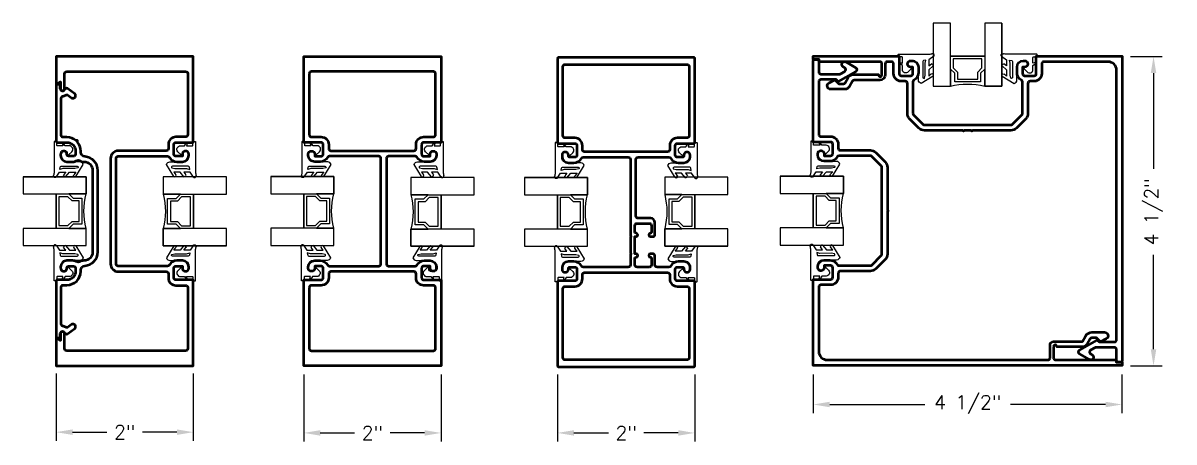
# Model space of a CAD drawing. Extents: x 0 to 139, y -24 to 89.
# Drawn here: x 33.079 to 37.272, y -4.443 to -2.919 of the extents above; entities that cross this region are included whole.
import ezdxf

# ---------------------------------------------------------------- set-up
doc = ezdxf.new("R2010")
doc.units = 0
doc.header["$MEASUREMENT"] = 0
doc.layers.get('Defpoints').update_dxf_attribs({"linetype": 'CONTINUOUS'})
for name, color, linetype in [('R-Anno-Dims', 3, 'CONTINUOUS'), ('R-Det1', 4, 'CONTINUOUS'), ('R-Det2', 2, 'CONTINUOUS'), ('R-Otln', 1, 'CONTINUOUS'), ('R-Pat1', 5, 'CONTINUOUS')]:
    doc.layers.add(name, color=color, linetype=linetype)
doc.styles.get("Standard").update_dxf_attribs({"font": 'simplex'})
doc.dimstyles.new('1-4size', dxfattribs={"dimtxt": 0.05, "dimasz": 0.06, "dimexe": 0.03125, "dimexo": 0.03125, "dimgap": 0.03125, "dimtad": 0, "dimdec": 5, "dimlfac": 4, "dimzin": 4, "dimdsep": 46, "dimlunit": 5, "dimtxsty": 'Standard', "dimcen": 0, "dimclrd": 256, "dimclre": 256, "dimclrt": 256, "dimadec": 0, "dimazin": 1, "dimtfac": 1, "dimtdec": 5, "dimtofl": 0, "dimtmove": 0, "dimatfit": 3, "dimfxl": 1, "dimfrac": 2, "dimtolj": 1, "dimtzin": 4, "dimarcsym": 0})

# ---------------------------------------------------------------- blocks, each defined once
blk = doc.blocks.new('*D181')
at = {"layer": 'Defpoints', "color": 0}
for p in [(35.026, -4.1659), (35.526, -4.1659), (35.526, -4.4101)]:
    blk.add_point(p, dxfattribs=at)
at = {"layer": 'R-Anno-Dims', "lineweight": -2}
for p, q in [((35.026, -4.1972), (35.026, -4.4413)), ((35.526, -4.1972), (35.526, -4.4413)), ((35.086, -4.4101), (35.2115, -4.4101)), ((35.466, -4.4101), (35.3406, -4.4101))]:
    blk.add_line(p, q, dxfattribs=at)
at = {"layer": 'R-Anno-Dims'}
for points in [[(35.086, -4.4001), (35.086, -4.4201), (35.026, -4.4101)], [(35.466, -4.4001), (35.466, -4.4201), (35.526, -4.4101)]]:
    blk.add_solid(points, dxfattribs=at)
at = {"layer": 'R-Anno-Dims', "insert": (35.276, -4.4101), "char_height": 0.05, "attachment_point": 5}
blk.add_mtext('\\A1;2"', dxfattribs=at)
blk = doc.blocks.new('*D182')
at = {"layer": 'Defpoints', "color": 0}
for p in [(34.1017, -4.1659), (34.6017, -4.1659), (34.6017, -4.4101)]:
    blk.add_point(p, dxfattribs=at)
at = {"layer": 'R-Anno-Dims', "lineweight": -2}
for p, q in [((34.1017, -4.1972), (34.1017, -4.4413)), ((34.6017, -4.1972), (34.6017, -4.4413)), ((34.1617, -4.4101), (34.2871, -4.4101)), ((34.5417, -4.4101), (34.4163, -4.4101))]:
    blk.add_line(p, q, dxfattribs=at)
at = {"layer": 'R-Anno-Dims'}
for points in [[(34.1617, -4.4001), (34.1617, -4.4201), (34.1017, -4.4101)], [(34.5417, -4.4001), (34.5417, -4.4201), (34.6017, -4.4101)]]:
    blk.add_solid(points, dxfattribs=at)
at = {"layer": 'R-Anno-Dims', "insert": (34.3517, -4.4101), "char_height": 0.05, "attachment_point": 5}
blk.add_mtext('\\A1;2"', dxfattribs=at)
blk = doc.blocks.new('*D189')
at = {"layer": 'Defpoints', "color": 0}
for p in [(37.0825, -3.0409), (37.1974, -3.0409), (37.0825, -4.1659)]:
    blk.add_point(p, dxfattribs=at)
at = {"layer": 'R-Anno-Dims', "lineweight": -2}
for p, q in [((37.1138, -3.0409), (37.2286, -3.0409)), ((37.1974, -3.1009), (37.1974, -3.4496)), ((37.1974, -4.1059), (37.1974, -3.7621)), ((37.1138, -4.1659), (37.2286, -4.1659))]:
    blk.add_line(p, q, dxfattribs=at)
at = {"layer": 'R-Anno-Dims'}
for points in [[(37.1874, -3.1009), (37.2074, -3.1009), (37.1974, -3.0409)], [(37.1874, -4.1059), (37.2074, -4.1059), (37.1974, -4.1659)]]:
    blk.add_solid(points, dxfattribs=at)
at = {"layer": 'R-Anno-Dims', "insert": (37.1974, -3.6059), "char_height": 0.05, "attachment_point": 5, "rotation": 90}
blk.add_mtext('\\A1;4 1/2"', dxfattribs=at)
blk = doc.blocks.new('*D190')
at = {"layer": 'Defpoints', "color": 0}
for p in [(35.9579, -4.1659), (37.0825, -4.1659), (37.0825, -4.3067)]:
    blk.add_point(p, dxfattribs=at)
at = {"layer": 'R-Anno-Dims', "lineweight": -2}
for p, q in [((35.9579, -4.1972), (35.9579, -4.3379)), ((37.0825, -4.1972), (37.0825, -4.3379)), ((36.0179, -4.3067), (36.364, -4.3067)), ((37.0225, -4.3067), (36.6765, -4.3067))]:
    blk.add_line(p, q, dxfattribs=at)
at = {"layer": 'R-Anno-Dims'}
for points in [[(36.0179, -4.2967), (36.0179, -4.3167), (35.9579, -4.3067)], [(37.0225, -4.2967), (37.0225, -4.3167), (37.0825, -4.3067)]]:
    blk.add_solid(points, dxfattribs=at)
at = {"layer": 'R-Anno-Dims', "insert": (36.5202, -4.3067), "char_height": 0.05, "attachment_point": 5}
blk.add_mtext('\\A1;4 1/2"', dxfattribs=at)
blk = doc.blocks.new('*D219')
at = {"layer": 'Defpoints', "color": 0}
for p in [(33.1994, -4.1632), (33.6994, -4.1632), (33.6994, -4.4073)]:
    blk.add_point(p, dxfattribs=at)
at = {"layer": 'R-Anno-Dims', "lineweight": -2}
for p, q in [((33.1994, -4.1944), (33.1994, -4.4386)), ((33.6994, -4.1944), (33.6994, -4.4386)), ((33.2594, -4.4073), (33.3848, -4.4073)), ((33.6394, -4.4073), (33.514, -4.4073))]:
    blk.add_line(p, q, dxfattribs=at)
at = {"layer": 'R-Anno-Dims'}
for points in [[(33.2594, -4.3973), (33.2594, -4.4173), (33.1994, -4.4073)], [(33.6394, -4.3973), (33.6394, -4.4173), (33.6994, -4.4073)]]:
    blk.add_solid(points, dxfattribs=at)
at = {"layer": 'R-Anno-Dims', "insert": (33.4494, -4.4073), "char_height": 0.05, "attachment_point": 5}
blk.add_mtext('\\A1;2"', dxfattribs=at)
blk = doc.blocks.new('P2728 compress')
at = {"layer": 'R-Det2'}
for points in [[(175.978, 42.937), (176.028, 42.864), (176.119, 42.864), (176.088, 42.905)], [(176.117, 42.931), (176.175, 42.864), (176.267, 42.864), (176.235, 42.902)]]:
    blk.add_lwpolyline(points, dxfattribs=at)
blk.add_lwpolyline([(176.266, 42.927), (176.372, 42.753, -0.301952), (176.324, 42.713), (176.124, 42.713, 0.414214), (176.044, 42.633), (176.044, 42.594, 0.388879), (176.081, 42.554), (176.097, 42.553, 0.440011), (176.14, 42.593), (176.14, 42.607, -0.668179), (176.157, 42.614), (176.206, 42.566, -0.668179), (176.17, 42.48), (176.111, 42.48), (176.083, 42.441, -0.836323), (176.069, 42.447), (176.078, 42.48), (175.994, 42.48, 0.414214), (175.988, 42.474), (175.988, 42.424, -0.414214), (175.982, 42.418), (175.954, 42.418, -0.414214), (175.948, 42.424), (175.948, 42.862, 0.083245), (175.94, 42.911), (175.94, 42.911)], format="xyb", dxfattribs=at)
at = {"layer": 'R-Det2', "lineweight": 25}
blk.add_lwpolyline([(176.039, 42.79, 0.372312), (176.054, 42.778), (176.284, 42.778, 0.668179), (176.295, 42.803), (176.252, 42.812), (176.078, 42.811), (176.034, 42.824)], format="xyb", close=True, dxfattribs=at)
at = {"layer": 'R-Det2', "ltscale": 0.1}
for centre, radius, start, end in [((175.962, 42.92), 0.0237, 22.2345, 202.2345), ((176.117, 42.901), 0.0297, 90, 171.5397), ((176.251, 42.914), 0.0199, 40.2978, 220.2978)]:
    blk.add_arc(centre, radius, start, end, dxfattribs=at)

msp = doc.modelspace()

# ---------------------------------------------------------------- linework, layer by layer
at = {"layer": 'R-Det1', "lineweight": 50}
msp.add_lwpolyline([(33.2760783, -3.7881367, 0.145286571), (33.2592033, -3.7831867), (33.2391283, -3.7831867, 0.415053763), (33.2158783, -3.8064367), (33.2158783, -3.8105617, 1.012901092), (33.2391283, -3.8102617), (33.2391283, -3.8081867, -0.414213562), (33.2441283, -3.8031867), (33.2626283, -3.8031867, -0.416132723), (33.2703783, -3.8109367), (33.2703783, -3.8221867, -0.414213562), (33.2391283, -3.8534367), (33.2043783, -3.8534367, 0.414213562), (33.1993783, -3.8584367), (33.1993783, -4.0619367, 0.414213562), (33.2018783, -4.0644367), (33.2071283, -4.0644367, 0.412903226), (33.2148783, -4.0566867), (33.2148783, -4.0486867, -0.669038966), (33.2281033, -4.0431867), (33.2345223, -4.0496227, 0.372650912), (33.241049, -4.0501019), (33.2672533, -4.0305867, 0.238328156), (33.2703783, -4.0243867), (33.2703783, -4.0235617, 0.615742841), (33.2554033, -4.0160367), (33.2414783, -4.0264117, -0.3082191), (33.2371783, -4.0265367, 0.121337447), (33.2251283, -4.0222867, -0.384292738), (33.2181283, -4.0145867), (33.2181283, -3.8796867, -0.416670611), (33.2256283, -3.8721867), (33.2391283, -3.8721867, 0.414213562), (33.2891283, -3.8221867), (33.2891283, -3.8173431, -0.398640607), (33.3038, -3.8018652, 0.398640607), (33.3511283, -3.7519367), (33.3511283, -3.4549367, 0.398640607), (33.3038, -3.4050081, -0.398640607), (33.2891283, -3.3895302), (33.2891283, -3.3846867, 0.178683048), (33.2771353, -3.3521987), (33.2771353, -3.3466797), (33.2716163, -3.3466797, 0.178683048), (33.2391283, -3.3346867), (33.2256283, -3.3346867, -0.413333333), (33.2181283, -3.3271867), (33.2181283, -3.1922617, -0.384292738), (33.2251283, -3.1845617, 0.125027091), (33.2371783, -3.1803117, -0.3082191), (33.2414783, -3.1804367), (33.2554033, -3.1908117, 0.615742841), (33.2703783, -3.1832867), (33.2703783, -3.1824867, 0.239176885), (33.2672533, -3.1762617), (33.2410439, -3.1567647, 0.372121531), (33.2345241, -3.1572409), (33.2281033, -3.1636617, -0.667873573), (33.2148783, -3.1581867), (33.2148783, -3.1501867, 0.416132723), (33.2071283, -3.1424367), (33.2018783, -3.1424367, 0.414213562), (33.1993783, -3.1449367), (33.1993783, -3.3484367, 0.414213562), (33.2043783, -3.3534367), (33.2391283, -3.3534367, -0.414213562), (33.2703783, -3.3846867), (33.2703783, -3.3959367, -0.412903226), (33.2626283, -3.4036867), (33.2441283, -3.4036867, -0.414213562), (33.2391283, -3.3986867), (33.2391283, -3.3965867, 1.011839456), (33.2158783, -3.3963117), (33.2158783, -3.4004367, 0.413978903), (33.2391283, -3.4236867), (33.2592033, -3.4236867, 0.143865672), (33.2760783, -3.4187117, -0.292539715), (33.2844533, -3.4187117, 0.142565659), (33.3012672, -3.4236864, -0.412912468), (33.3323783, -3.4549361), (33.3323783, -3.7519368, -0.413515847), (33.3012027, -3.7831867, 0.143455795), (33.2844533, -3.7881367, -0.292539715)], format="xyb", close=True, dxfattribs=at)
at = {"layer": 'R-Det2'}
for points in [[(36.6450143, -2.9191038), (36.5825143, -2.9191038), (36.5825143, -3.1489039), (36.6450143, -3.1489039), (36.6450143, -2.9191038), (36.6450143, -3.1489039), (36.5825143, -3.1489039), (36.5825143, -3.0864039), (36.5670143, -3.1019039), (36.5670143, -3.1331539), (36.4730143, -3.1331539), (36.4730143, -3.1019039), (36.4575143, -3.0864039), (36.4575143, -3.0394039), (36.5825143, -3.0394039), (36.4575143, -3.0394039), (36.4575143, -2.9191038), (36.3950143, -2.9191038), (36.3950143, -3.1489039), (36.4575143, -3.1489039), (36.4575143, -3.0864039), (36.4575143, -3.1489039, -0.123310184), (36.5825143, -3.1489039, 1.56900442)], [(33.0789531, -3.4784103), (33.0789531, -3.5409103), (33.3087532, -3.5409103), (33.3087532, -3.4784103), (33.0789531, -3.4784103), (33.3087532, -3.4784103), (33.3087532, -3.5409103), (33.2462532, -3.5409103), (33.2617532, -3.5564103), (33.2930032, -3.5564103), (33.2930032, -3.6504103), (33.2617532, -3.6504103), (33.2462532, -3.6659103), (33.1992532, -3.6659103), (33.1992532, -3.5409103), (33.1992532, -3.6659103), (33.0789531, -3.6659103), (33.0789531, -3.7284103), (33.3087532, -3.7284103), (33.3087532, -3.6659103), (33.2462532, -3.6659103), (33.3087532, -3.6659103, -0.123310184), (33.3087532, -3.5409103, 1.56900442)], [(33.8198033, -3.7290517), (33.8198034, -3.6665517), (33.5900032, -3.6665517), (33.5900032, -3.7290517), (33.8198034, -3.7290517), (33.5900032, -3.7290517), (33.5900032, -3.6665517), (33.6525032, -3.6665517), (33.6370032, -3.6510517), (33.6057532, -3.6510517), (33.6057532, -3.5570517), (33.6370032, -3.5570517), (33.6525032, -3.5415517), (33.6995032, -3.5415517), (33.6995032, -3.6665517), (33.6995032, -3.5415517), (33.8198034, -3.5415517), (33.8198034, -3.4790517), (33.5900032, -3.4790517), (33.5900032, -3.5415517), (33.6525032, -3.5415517), (33.5900032, -3.5415517, -0.123310184), (33.5900032, -3.6665517, 1.56900442)], [(33.9812637, -3.4777977), (33.9812637, -3.5402977), (34.2110638, -3.5402977), (34.2110638, -3.4777977), (33.9812637, -3.4777977), (34.2110638, -3.4777977), (34.2110638, -3.5402977), (34.1485638, -3.5402977), (34.1640638, -3.5557977), (34.1953138, -3.5557977), (34.1953138, -3.6497977), (34.1640638, -3.6497977), (34.1485638, -3.6652977), (34.1015638, -3.6652977), (34.1015638, -3.5402977), (34.1015638, -3.6652977), (33.9812637, -3.6652977), (33.9812637, -3.7277977), (34.2110638, -3.7277977), (34.2110638, -3.6652977), (34.1485638, -3.6652977), (34.2110638, -3.6652977, -0.123310184), (34.2110638, -3.5402977, 1.56900442)], [(35.6464597, -3.7301398), (35.6464597, -3.6676398), (35.4166596, -3.6676398), (35.4166596, -3.7301398), (35.6464597, -3.7301398), (35.4166596, -3.7301398), (35.4166596, -3.6676398), (35.4791596, -3.6676398), (35.4636596, -3.6521398), (35.4324096, -3.6521398), (35.4324096, -3.5581398), (35.4636596, -3.5581398), (35.4791596, -3.5426398), (35.5261596, -3.5426398), (35.5261596, -3.6676398), (35.5261596, -3.5426398), (35.6464597, -3.5426398), (35.6464597, -3.4801398), (35.4166596, -3.4801398), (35.4166596, -3.5426398), (35.4791596, -3.5426398), (35.4166596, -3.5426398, -0.123310184), (35.4166596, -3.6676398, 1.56900442)], [(35.8376037, -3.4765153), (35.8376037, -3.5390153), (36.0674038, -3.5390153), (36.0674038, -3.4765153), (35.8376037, -3.4765153), (36.0674038, -3.4765153), (36.0674038, -3.5390153), (36.0049038, -3.5390153), (36.0204038, -3.5545153), (36.0516538, -3.5545153), (36.0516538, -3.6485153), (36.0204038, -3.6485153), (36.0049038, -3.6640153), (35.9579038, -3.6640153), (35.9579038, -3.5390153), (35.9579038, -3.6640153), (35.8376037, -3.6640153), (35.8376037, -3.7265153), (36.0674038, -3.7265153), (36.0674038, -3.6640153), (36.0049038, -3.6640153), (36.0674038, -3.6640153, -0.123310184), (36.0674038, -3.5390153, 1.56900442)], [(34.7221139, -3.7309577), (34.7221139, -3.6684577), (34.4923138, -3.6684577), (34.4923138, -3.7309577), (34.7221139, -3.7309577), (34.4923138, -3.7309577), (34.4923138, -3.6684577), (34.5548138, -3.6684577), (34.5393138, -3.6529577), (34.5080638, -3.6529577), (34.5080638, -3.5589577), (34.5393138, -3.5589577), (34.5548138, -3.5434577), (34.6018138, -3.5434577), (34.6018138, -3.6684577), (34.6018138, -3.5434577), (34.7221139, -3.5434577), (34.7221139, -3.4809577), (34.4923138, -3.4809577), (34.4923138, -3.5434577), (34.5548138, -3.5434577), (34.4923138, -3.5434577, -0.123310184), (34.4923138, -3.6684577, 1.56900442)], [(34.9056095, -3.480958), (34.9056094, -3.543458), (35.1354096, -3.543458), (35.1354096, -3.480958), (34.9056094, -3.480958), (35.1354096, -3.480958), (35.1354096, -3.543458), (35.0729096, -3.543458), (35.0884096, -3.558958), (35.1196596, -3.558958), (35.1196596, -3.652958), (35.0884096, -3.652958), (35.0729096, -3.668458), (35.0259096, -3.668458), (35.0259096, -3.543458), (35.0259096, -3.668458), (34.9056094, -3.668458), (34.9056094, -3.730958), (35.1354096, -3.730958), (35.1354096, -3.668458), (35.0729096, -3.668458), (35.1354096, -3.668458, -0.123310184), (35.1354096, -3.543458, 1.56900442)]]:
    msp.add_lwpolyline(points, format="xyb", dxfattribs=at)
for points in [[(36.5725143, -3.0494039), (36.4675143, -3.0494039), (36.4675143, -3.0822618), (36.4830143, -3.0977618), (36.4830143, -3.1231539), (36.5570143, -3.1231539), (36.5570143, -3.0977618), (36.5725143, -3.0822618), (36.5725143, -3.0494039)], [(33.2092532, -3.5509103), (33.2092532, -3.6559103), (33.2421111, -3.6559103), (33.2576111, -3.6404103), (33.2830032, -3.6404103), (33.2830032, -3.5664103), (33.2576111, -3.5664103), (33.2421111, -3.5509103), (33.2092532, -3.5509103)], [(33.6895032, -3.6565517), (33.6895032, -3.5515517), (33.6566454, -3.5515517), (33.6411454, -3.5670517), (33.6157532, -3.5670517), (33.6157532, -3.6410517), (33.6411454, -3.6410517), (33.6566454, -3.6565517), (33.6895032, -3.6565517)], [(34.1115638, -3.5502977), (34.1115638, -3.6552977), (34.1444217, -3.6552977), (34.1599217, -3.6397977), (34.1853138, -3.6397977), (34.1853138, -3.5657977), (34.1599217, -3.5657977), (34.1444217, -3.5502977), (34.1115638, -3.5502977)], [(34.5918138, -3.6584577), (34.5918138, -3.5534577), (34.5589559, -3.5534577), (34.5434559, -3.5689577), (34.5180638, -3.5689577), (34.5180638, -3.6429577), (34.5434559, -3.6429577), (34.5589559, -3.6584577), (34.5918138, -3.6584577)], [(35.0359096, -3.553458), (35.0359096, -3.658458), (35.0687674, -3.658458), (35.0842674, -3.642958), (35.1096596, -3.642958), (35.1096596, -3.568958), (35.0842674, -3.568958), (35.0687674, -3.553458), (35.0359096, -3.553458)], [(35.5161596, -3.6576398), (35.5161596, -3.5526398), (35.4833017, -3.5526398), (35.4678017, -3.5681398), (35.4424096, -3.5681398), (35.4424096, -3.6421398), (35.4678017, -3.6421398), (35.4833017, -3.6576398), (35.5161596, -3.6576398)], [(35.9679038, -3.5490153), (35.9679038, -3.6540153), (36.0007617, -3.6540153), (36.0162617, -3.6385153), (36.0416538, -3.6385153), (36.0416538, -3.5645153), (36.0162617, -3.5645153), (36.0007617, -3.5490153), (35.9679038, -3.5490153)]]:
    msp.add_lwpolyline(points, dxfattribs=at)
at = {"layer": 'R-Otln', "lineweight": 50}
for points in [[(33.4258783, -3.8231867), (33.6006283, -3.8231867, -0.416132723), (33.6083783, -3.8309367), (33.6083783, -3.8456867, 0.414414414), (33.6361283, -3.8734367), (33.6716283, -3.8734367, -0.416132723), (33.6793783, -3.8811867), (33.6793783, -4.1036867, -0.412903226), (33.6716283, -4.1114367), (33.2383783, -4.1114367, -0.416132723), (33.2306283, -4.1036867), (33.2306283, -4.0489367, 0.416132723), (33.2228783, -4.0411867, 0.419354839), (33.2151283, -4.0489367), (33.2151283, -4.0735117), (33.1993783, -4.0644367), (33.1993783, -4.1659367), (33.6993783, -4.1659367), (33.6993783, -3.8534367), (33.6361283, -3.8534367, -0.416132723), (33.6283783, -3.8456867), (33.6283783, -3.8109367, -0.419354839), (33.6361283, -3.8031867), (33.6596283, -3.8031867), (33.6596283, -3.8105617, 1), (33.6828783, -3.8105617), (33.6828783, -3.8064367, 0.413978903), (33.6596283, -3.7831867), (33.6396283, -3.7831867, 0.271842942), (33.6123283, -3.7992117, -0.269646131), (33.6055533, -3.8031867), (33.4258783, -3.8031867, -0.416132723), (33.4181283, -3.7954367), (33.4181283, -3.4114367, -0.419354839), (33.4258783, -3.4036867), (33.6055533, -3.4036867, -0.275138183), (33.6123283, -3.4076617, 0.271842942), (33.6396283, -3.4236867), (33.6596283, -3.4236867, 0.412903226), (33.6828783, -3.4004367), (33.6828783, -3.3963117, 1), (33.6596283, -3.3963117), (33.6596283, -3.4036867), (33.6361283, -3.4036867, -0.416132723), (33.6283783, -3.3959367), (33.6283783, -3.3611867, -0.419354839), (33.6361283, -3.3534367), (33.6993783, -3.3534367), (33.6993783, -3.0409367), (33.1993783, -3.0409367), (33.1993783, -3.1424367), (33.2151283, -3.1333367), (33.2151283, -3.1579367, 0.416132723), (33.2228783, -3.1656867, 0.412903226), (33.2306283, -3.1579367), (33.2306283, -3.1031867, -0.419354839), (33.2383783, -3.0954367), (33.6716283, -3.0954367, -0.416132723), (33.6793783, -3.1031867), (33.6793783, -3.3256867, -0.412903226), (33.6716283, -3.3334367), (33.6361283, -3.3334367, 0.414414414), (33.6083783, -3.3611867), (33.6083783, -3.3759367, -0.412903226), (33.6006283, -3.3836867), (33.4258783, -3.3836867, 0.414414414), (33.3981283, -3.4114367), (33.3981283, -3.7954367, 0.414414414)], [(34.4029388, -3.4114367), (34.4029388, -3.7954367, 0.412903226), (34.4106888, -3.8031867), (34.5078638, -3.8031867, 0.275138183), (34.5146388, -3.7992117, -0.271842942), (34.5419388, -3.7831867), (34.5619388, -3.7831867, -0.412903226), (34.5851888, -3.8064367), (34.5851888, -3.8105617, -1), (34.5619388, -3.8105617), (34.5619388, -3.8031867), (34.5384388, -3.8031867, 0.412903226), (34.5306888, -3.8109367), (34.5306888, -3.8456867, 0.412903226), (34.5384388, -3.8534367), (34.6016888, -3.8534367), (34.6016888, -4.1659367), (34.1016888, -4.1659367), (34.1016888, -3.8534367), (34.1649388, -3.8534367, 0.412903226), (34.1726888, -3.8456867), (34.1726888, -3.8109367, 0.412903226), (34.1649388, -3.8031867), (34.1414388, -3.8031867), (34.1414388, -3.8105617, -1), (34.1181888, -3.8105617), (34.1181888, -3.8064367, -0.413978903), (34.1414388, -3.7831867), (34.1614388, -3.7831867, -0.272428429), (34.1887138, -3.7992117, 0.269646131), (34.1954888, -3.8031867), (34.3751888, -3.8031867, 0.412903226), (34.3829388, -3.7954367), (34.3829388, -3.4114367, 0.412903226), (34.3751888, -3.4036867), (34.1954888, -3.4036867, 0.269646131), (34.1887138, -3.4076617, -0.272428429), (34.1614388, -3.4236867), (34.1414388, -3.4236867, -0.415053763), (34.1181888, -3.4004367), (34.1181888, -3.3963117, -1), (34.1414388, -3.3963117), (34.1414388, -3.4036867), (34.1649388, -3.4036867, 0.412903226), (34.1726888, -3.3959367), (34.1726888, -3.3611867, 0.412903226), (34.1649388, -3.3534367), (34.1016888, -3.3534367), (34.1016888, -3.0409367), (34.6016888, -3.0409367), (34.6016888, -3.3534367), (34.5384388, -3.3534367, 0.412903226), (34.5306888, -3.3611867), (34.5306888, -3.3959367, 0.412903226), (34.5384388, -3.4036867), (34.5619388, -3.4036867), (34.5619388, -3.3963117, -1), (34.5851888, -3.3963117), (34.5851888, -3.4004367, -0.413978903), (34.5619388, -3.4236867), (34.5419388, -3.4236867, -0.271842942), (34.5146388, -3.4076617, 0.269646131), (34.5078638, -3.4036867), (34.4106888, -3.4036867, 0.412903226), (34.4029388, -3.4114367)], [(35.3116596, -3.6212489), (35.3116596, -3.4150614), (35.3116596, -3.4150614, -0.412903226), (35.3194096, -3.4073114), (35.4322346, -3.4073114, -0.269646131), (35.4390096, -3.4112864, 0.272428429), (35.4662846, -3.4273114), (35.4862846, -3.4273114, 0.413978903), (35.5095346, -3.4040614), (35.5095346, -3.3999364, 1), (35.4862846, -3.3999364), (35.4862846, -3.4035614, -0.414213562), (35.4825346, -3.4073114), (35.4627846, -3.4073114, -0.412903226), (35.4550346, -3.3995614), (35.4550346, -3.3648114, -0.412903226), (35.4627846, -3.3570614), (35.5222846, -3.3570614, 0.414213562), (35.5260346, -3.3533114), (35.5260346, -3.0483114, 0.414213562), (35.5222846, -3.0445614), (35.0297846, -3.0445614, 0.414213562), (35.0260346, -3.0483114), (35.0260346, -3.3533114, 0.414213562), (35.0297846, -3.3570614), (35.0892846, -3.3570614, -0.412903226), (35.0970346, -3.3648114), (35.0970346, -3.3995614, -0.412903226), (35.0892846, -3.4073114), (35.0695346, -3.4073114, -0.414213562), (35.0657846, -3.4035614), (35.0657846, -3.3999364, 1), (35.0425346, -3.3999364), (35.0425346, -3.4040614, 0.412903226), (35.0657846, -3.4273114), (35.0857846, -3.4273114, 0.271842942), (35.1130846, -3.4112864, -0.269646131), (35.1198596, -3.4073114), (35.2839096, -3.4073114, -0.412903226), (35.2916596, -3.4150614), (35.2916596, -3.6935614), (35.2941596, -3.6960614), (35.2916596, -3.6985614), (35.2916596, -3.7560614), (35.2941596, -3.7585614), (35.2916596, -3.7610614), (35.2916596, -3.7990614, -0.414213562), (35.2839096, -3.8068114), (35.1198596, -3.8068114, -0.269646131), (35.1130846, -3.8028364, 0.271842942), (35.0857846, -3.7868114), (35.0657846, -3.7868114, 0.413978903), (35.0425346, -3.8100614), (35.0425346, -3.8141864, 1), (35.0657846, -3.8141864), (35.0657846, -3.8105614, -0.414213562), (35.0695346, -3.8068114), (35.0892846, -3.8068114, -0.412903226), (35.0970346, -3.8145614), (35.0970346, -3.8493114, -0.412903226), (35.0892846, -3.8570614), (35.0297846, -3.8570614, 0.414213562), (35.0260346, -3.8608114), (35.0260346, -4.1658114, 0.414213562), (35.0297846, -4.1695614), (35.5222846, -4.1695614, 0.414213562), (35.5260346, -4.1658114), (35.5260346, -3.8608114, 0.414213562), (35.5222846, -3.8570614), (35.4627846, -3.8570614, -0.412903226), (35.4550346, -3.8493114), (35.4550346, -3.8145614, -0.412903226), (35.4627846, -3.8068114), (35.4825346, -3.8068114, -0.414213562), (35.4862846, -3.8105614), (35.4862846, -3.8141864, 1), (35.5095346, -3.8141864), (35.5095346, -3.8100614, 0.415053763), (35.4862846, -3.7868114), (35.4662846, -3.7868114, 0.272428429), (35.4390096, -3.8028364, -0.269646131), (35.4322346, -3.8068114), (35.3886596, -3.8068114, -0.414213562), (35.3809096, -3.7990614), (35.3809096, -3.7663114, 0.414213562), (35.3731596, -3.7585614), (35.3646596, -3.7585614, 0.414213562), (35.3584096, -3.7648114, 0.414213562), (35.3646596, -3.7710614, -0.414213562), (35.3684096, -3.7748114), (35.3684096, -3.7990614, -0.414213562), (35.3606596, -3.8068114), (35.3161596, -3.8068114, -0.414213562), (35.3084096, -3.7990614), (35.3084096, -3.7748114, -0.414213562), (35.3121596, -3.7710614, 0.414213562), (35.3184096, -3.7648114, 0.414213562), (35.3121596, -3.7585614), (35.3084096, -3.7585614), (35.3084096, -3.6960614), (35.3121596, -3.6960614, 0.414213562), (35.3184096, -3.6898114, 0.414213562), (35.3121596, -3.6835614, -0.414213562), (35.3084096, -3.6798114), (35.3084096, -3.6555614, -0.414213562), (35.3161596, -3.6478114), (35.3606596, -3.6478114, -0.414213562), (35.3684096, -3.6555614), (35.3684096, -3.6798114, -0.414213562), (35.3646596, -3.6835614, 0.414213562), (35.3584096, -3.6898114, 0.414213562), (35.3646596, -3.6960614), (35.3731596, -3.6960614, 0.414213562), (35.3809096, -3.6883114), (35.3809096, -3.6445614, 0.414213562), (35.3654096, -3.6290614), (35.3194721, -3.6290614, -0.414213562)], [(36.1028639, -3.1066646), (36.1955157, -3.1066646, 1.106110134), (36.2078894, -3.1079146), (36.2078894, -3.0674146, 0.414213313), (36.2001394, -3.0596646), (35.9791394, -3.0596646), (35.9791394, -3.0514146), (35.9578894, -3.0514146), (35.9578894, -3.0396646), (36.2703894, -3.0396646), (36.2703894, -3.1029146, 0.412903226), (36.2781394, -3.1106646), (36.3128894, -3.1106646, 0.412903226), (36.3206394, -3.1029146), (36.3206394, -3.0794146), (36.3131394, -3.0794146, -0.413043478), (36.3016394, -3.0679146), (36.3016394, -3.0676646, -0.415219065), (36.3131394, -3.0561646), (36.3173894, -3.0561646, -0.415053763), (36.3406394, -3.0794146), (36.3406394, -3.0994146, -0.272428429), (36.3246144, -3.1266896, 0.269646131), (36.3206394, -3.1334646), (36.3206394, -3.2476896, 0.198183004), (36.3229144, -3.2531646), (36.3571144, -3.2873896, 0.195797663), (36.3626144, -3.2896646), (36.6781894, -3.2896646, 0.194945424), (36.6836644, -3.2873896), (36.7178644, -3.2531646, 0.205967343), (36.7201394, -3.2476896), (36.7201394, -3.1334646, 0.269646131), (36.7161644, -3.1266896, -0.272428429), (36.7001394, -3.0994146), (36.7001394, -3.0794146, -0.413978903), (36.7233894, -3.0561646), (36.7276394, -3.0561646, -0.415219065), (36.7391394, -3.0676646), (36.7391394, -3.0679146, -0.413043478), (36.7276394, -3.0794146), (36.7201394, -3.0794146), (36.7201394, -3.1029146, 0.412903226), (36.7278894, -3.1106646), (36.7626394, -3.1106646, 0.412903226), (36.7703894, -3.1029146), (36.7703894, -3.0396646), (37.0828894, -3.0396646), (37.0828894, -4.1488146, -0.442011212), (37.0788144, -4.1525396), (37.0663144, -4.1514646, -0.379800835), (37.0628894, -4.1477146), (37.0628894, -4.1069396, 0.412903226), (37.0551394, -4.0991896), (36.9872144, -4.0991896, 0.131618176), (36.9833394, -4.1002396), (36.9679144, -4.1091146, 0.577282693), (36.9679144, -4.1225396), (36.9737394, -4.1259146, -0.41463852), (36.9773894, -4.1395646, -0.413722049), (36.9637394, -4.1432146), (36.9279144, -4.1225396, -0.577282693), (36.9279144, -4.1091146), (36.9918894, -4.0721896), (36.9988894, -4.0791896), (37.0551394, -4.0791896, 0.412903226), (37.0628894, -4.0714396), (37.0628894, -3.0909146, 0.4144), (37.0316394, -3.0596646), (36.7981394, -3.0596646, 0.416132723), (36.7903894, -3.0674146), (36.7903894, -3.1029146, -0.4135138), (36.7626394, -3.1306646), (36.7478894, -3.1306646, 0.416132723), (36.7401394, -3.1384146), (36.7401394, -3.2476896, -0.2), (36.7320144, -3.2673146), (36.6978144, -3.3015146, -0.198823265), (36.6781894, -3.3096646), (36.5385189, -3.3096545), (36.5360189, -3.3121545), (36.5335189, -3.3096545), (36.5072689, -3.3096545), (36.5047689, -3.3121545), (36.5022689, -3.3096545), (36.3626144, -3.3096646, -0.198823265), (36.3429894, -3.3015146), (36.3087644, -3.2673146, -0.197825187), (36.3006394, -3.2476896), (36.3006394, -3.1384146, 0.416132723), (36.2928894, -3.1306646), (36.2781394, -3.1306646, -0.4135138), (36.2503894, -3.1029146), (36.2503894, -3.0674146, 0.416132723), (36.2426394, -3.0596646), (36.2281394, -3.0596646, 0.414213562), (36.2203894, -3.0674146), (36.2203894, -3.1064146, -0.414213562), (36.2001394, -3.1266646), (36.107194, -3.1266646, 0.267949192), (36.1004823, -3.1305396), (36.0893895, -3.1497529, -0.267949192), (36.0718524, -3.1598779), (36.021453, -3.1598779, -0.776995411), (36.0154671, -3.1364044), (36.0361394, -3.1251279), (36.0508894, -3.1398779), (36.0675223, -3.1398779, 0.267949192), (36.074234, -3.1360029), (36.0853269, -3.1167896, -0.267949192)], [(35.9778894, -3.1325355), (35.9778894, -3.3240722, 0.414213562), (35.9856394, -3.3318222), (36.0211394, -3.3318222, -0.414213562), (36.0488894, -3.3595722), (36.0488894, -3.3743222, 0.414213562), (36.0566394, -3.3820722), (36.1659292, -3.3820722, -0.198912367), (36.1855515, -3.3902), (36.2197616, -3.4244101, -0.198912367), (36.2278894, -3.4440323), (36.2278894, -3.5993222), (36.2303894, -3.6018222), (36.2278894, -3.6043222), (36.2278894, -3.759612, -0.198912367), (36.2197616, -3.7792342), (36.1855515, -3.8134444, -0.198912367), (36.1659292, -3.8215722), (36.0566394, -3.8215722, 0.414213562), (36.0488894, -3.8293222), (36.0488894, -3.8440722, -0.414213562), (36.0211394, -3.8718222), (35.9856394, -3.8718222, 0.414213562), (35.9778894, -3.8795722), (35.9778894, -4.1130722, 0.414213562), (36.0091394, -4.1443222), (36.8126394, -4.1443222, 0.414213562), (36.8203894, -4.1365722), (36.8203894, -4.0898222, -0.414213562), (36.8328894, -4.0773222), (36.9381314, -4.0771972), (36.9492243, -4.0579838, -0.267949192), (36.9732565, -4.0441088), (37.0193258, -4.0441088, -0.776995411), (37.0253117, -4.0675824), (37.0046394, -4.0788588), (36.9898894, -4.0641088), (36.9732565, -4.0641088, 0.267949192), (36.9665448, -4.0679838), (36.955452, -4.0871972, -0.267949192), (36.9379149, -4.0973222), (36.8452631, -4.0973222, 1.106110134), (36.8328894, -4.0960722), (36.8328894, -4.1365722, 0.414213562), (36.8406394, -4.1443222), (37.0616394, -4.1443222), (37.0616394, -4.1525722), (37.0828894, -4.1525722), (37.0828894, -4.1643222), (35.9578894, -4.1643222), (35.9578894, -3.8518222), (36.0211394, -3.8518222, 0.414213562), (36.0288894, -3.8440722), (36.0288894, -3.8093222, 0.414213562), (36.0211394, -3.8015722), (35.9976394, -3.8015722), (35.9976394, -3.8090722, -0.414213562), (35.9861394, -3.8205722), (35.9858894, -3.8205722, -0.414213562), (35.9743894, -3.8090722), (35.9743894, -3.8048222, -0.414213562), (35.9976394, -3.7815722), (36.0176394, -3.7815722, -0.271903129), (36.0449301, -3.7975978, 0.271903129), (36.0516982, -3.8015722), (36.1659292, -3.8015722, 0.198912367), (36.1714093, -3.7993023), (36.2056195, -3.7650921, 0.198912367), (36.2078894, -3.759612), (36.2078894, -3.4440323, 0.198912367), (36.2056195, -3.4385523), (36.1714093, -3.4043421, 0.198912367), (36.1659292, -3.4020722), (36.0516982, -3.4020722, 0.271903129), (36.0449301, -3.4060465, -0.271903129), (36.0176394, -3.4220722), (35.9976394, -3.4220722, -0.414213562), (35.9743894, -3.3988222), (35.9743894, -3.3945722, -0.414213562), (35.9858894, -3.3830722), (35.9861394, -3.3830722, -0.414213562), (35.9976394, -3.3945722), (35.9976394, -3.4020722), (36.0211394, -3.4020722, 0.414213562), (36.0288894, -3.3943222), (36.0288894, -3.3595722, 0.414213562), (36.0211394, -3.3518222), (35.9578894, -3.3518222), (35.9578894, -3.0551646, -0.440010531), (35.9619662, -3.0514289), (35.9744662, -3.0525225, -0.388878732), (35.9778894, -3.0562582), (35.9778894, -3.0970355, 0.414213562), (35.9856394, -3.1047855), (36.0535782, -3.1047855, 0.131652498), (36.0574532, -3.1037472), (36.0728576, -3.0948535, 0.577350269), (36.0728576, -3.0814301), (36.0670445, -3.0780739, -0.414213562), (36.0633843, -3.0644137, -0.414213562), (36.0770445, -3.0607534), (36.1128576, -3.0814301, -0.577350269), (36.1128576, -3.0948535), (36.0488894, -3.1317855), (36.0418894, -3.1247855), (35.9856394, -3.1247855, 0.414213562)], [(34.1926888, -3.3611867), (34.1926888, -3.3759367, 0.412903226), (34.2004388, -3.3836867), (34.5029388, -3.3836867, 0.412903226), (34.5106888, -3.3759367), (34.5106888, -3.3611867, -0.414414414), (34.5384388, -3.3334367), (34.5739388, -3.3334367, 0.412903226), (34.5816888, -3.3256867), (34.5816888, -3.1031867, 0.412903226), (34.5739388, -3.0954367), (34.1294388, -3.0954367, 0.412903226), (34.1216888, -3.1031867), (34.1216888, -3.3256867, 0.412903226), (34.1294388, -3.3334367), (34.1649388, -3.3334367, -0.414414414), (34.1926888, -3.3611867)], [(35.4982846, -3.0695614, -0.412903226), (35.5060346, -3.0773114), (35.5060346, -3.3293114, -0.412903226), (35.4982846, -3.3370614), (35.4627846, -3.3370614, 0.414414414), (35.4350346, -3.3648114), (35.4350346, -3.3795614, -0.412903226), (35.4272846, -3.3873114), (35.1247846, -3.3873114, -0.412903226), (35.1170346, -3.3795614), (35.1170346, -3.3648114), (35.1170346, -3.3648114, 0.414414414), (35.0892846, -3.3370614), (35.0537846, -3.3370614, -0.412903226), (35.0460346, -3.3293114), (35.0460346, -3.0773114, -0.412903226), (35.0537846, -3.0695614)], [(34.1649388, -3.8734367), (34.1294388, -3.8734367, 0.412903226), (34.1216888, -3.8811867), (34.1216888, -4.1036867, 0.412903226), (34.1294388, -4.1114367), (34.5739388, -4.1114367, 0.412903226), (34.5816888, -4.1036867), (34.5816888, -3.8811867, 0.412903226), (34.5739388, -3.8734367), (34.5384388, -3.8734367, -0.414414414), (34.5106888, -3.8456867), (34.5106888, -3.8309367, 0.412903226), (34.5029388, -3.8231867), (34.2004388, -3.8231867, 0.412903226), (34.1926888, -3.8309367), (34.1926888, -3.8456867, -0.414414414), (34.1649388, -3.8734367)], [(35.4627846, -3.8770614), (35.4982846, -3.8770614, -0.412903226), (35.5060346, -3.8848114), (35.5060346, -4.1368114, -0.412903226), (35.4982846, -4.1445614), (35.0537846, -4.1445614, -0.412903226), (35.0460346, -4.1368114), (35.0460346, -3.8848114, -0.412903226), (35.0537846, -3.8770614), (35.0892846, -3.8770614, 0.414414414), (35.1170346, -3.8493114), (35.1170346, -3.8345614, -0.412903226), (35.1247846, -3.8268114), (35.4272846, -3.8268114, -0.412903226), (35.4350346, -3.8345614), (35.4350346, -3.8493114, 0.414414414), (35.4627846, -3.8770614)]]:
    msp.add_lwpolyline(points, format="xyb", close=True, dxfattribs=at)

# ---------------------------------------------------------------- block references
at = {"layer": 'R-Pat1', "yscale": 0.25, "zscale": 0.25}
for p, xscale, rotation in [((25.662473, 40.9545229), 0.25, 270), ((47.3783058, 40.9545229), -0.25, 90), ((-10.794969, 7.2544798), -0.25, 180), ((77.6946173, 7.2544798), 0.25, 180), ((-9.8919306, 7.2544798), -0.25, 180), ((78.5968234, 7.2544798), 0.25, 180), ((-8.9695628, 7.250855), -0.25, 180), ((79.5215843, 7.250855), 0.25, 180), ((-8.0381703, 7.2560942), -0.25, 180)]:
    msp.add_blockref('P2728 compress', p, dxfattribs=dict(at, xscale=xscale, rotation=rotation))
for p, xscale in [((-10.794969, -14.4613531), 0.25), ((77.6946173, -14.4613531), -0.25), ((-9.8938123, -14.4613531), 0.25), ((78.5921357, -14.4613531), -0.25), ((-8.9695628, -14.4649779), 0.25), ((79.5215843, -14.4649779), -0.25), ((-8.0381703, -14.4597386), 0.25)]:
    msp.add_blockref('P2728 compress', p, dxfattribs=dict(at, xscale=xscale))

# ---------------------------------------------------------------- dimensions: what is measured, and where the dimension line sits
at = {"layer": 'R-Anno-Dims'}
dim = msp.add_linear_dim(base=(37.1973964, -3.0409369), p1=(37.082547, -4.1659369), p2=(37.082547, -3.0409369), angle=90, dimstyle='1-4size', override={"dimpost": '"'}, dxfattribs=at)
dim.commit()
dim.dimension.update_dxf_attribs({"geometry": '*D189', "text_midpoint": (37.1973964, -3.6058777), "dimtype": 160})
for base, p1, p2, picture, middle in [((33.6993783, -4.4073335), (33.1993783, -4.1631754), (33.6993783, -4.1631754), '*D219', (33.4493783, -4.4073335)), ((34.6016888, -4.410095), (34.1016888, -4.1659369), (34.6016888, -4.1659369), '*D182', (34.3516888, -4.410095)), ((35.5260346, -4.410095), (35.0260346, -4.1659369), (35.5260346, -4.1659369), '*D181', (35.2760346, -4.410095))]:
    dim = msp.add_linear_dim(base=base, p1=p1, p2=p2, dimstyle='1-4size', override={"dimpost": '"'}, dxfattribs=at)
    dim.commit()
    dim.dimension.update_dxf_attribs({"geometry": picture, "text_midpoint": middle})
dim = msp.add_linear_dim(base=(37.082547, -4.3066907), p1=(35.9578894, -4.1659369), p2=(37.082547, -4.1659369), angle=180, dimstyle='1-4size', override={"dimpost": '"'}, dxfattribs=at)
dim.commit()
dim.dimension.update_dxf_attribs({"geometry": '*D190', "text_midpoint": (36.5202182, -4.3066907)})

doc.saveas('drawing.dxf')
